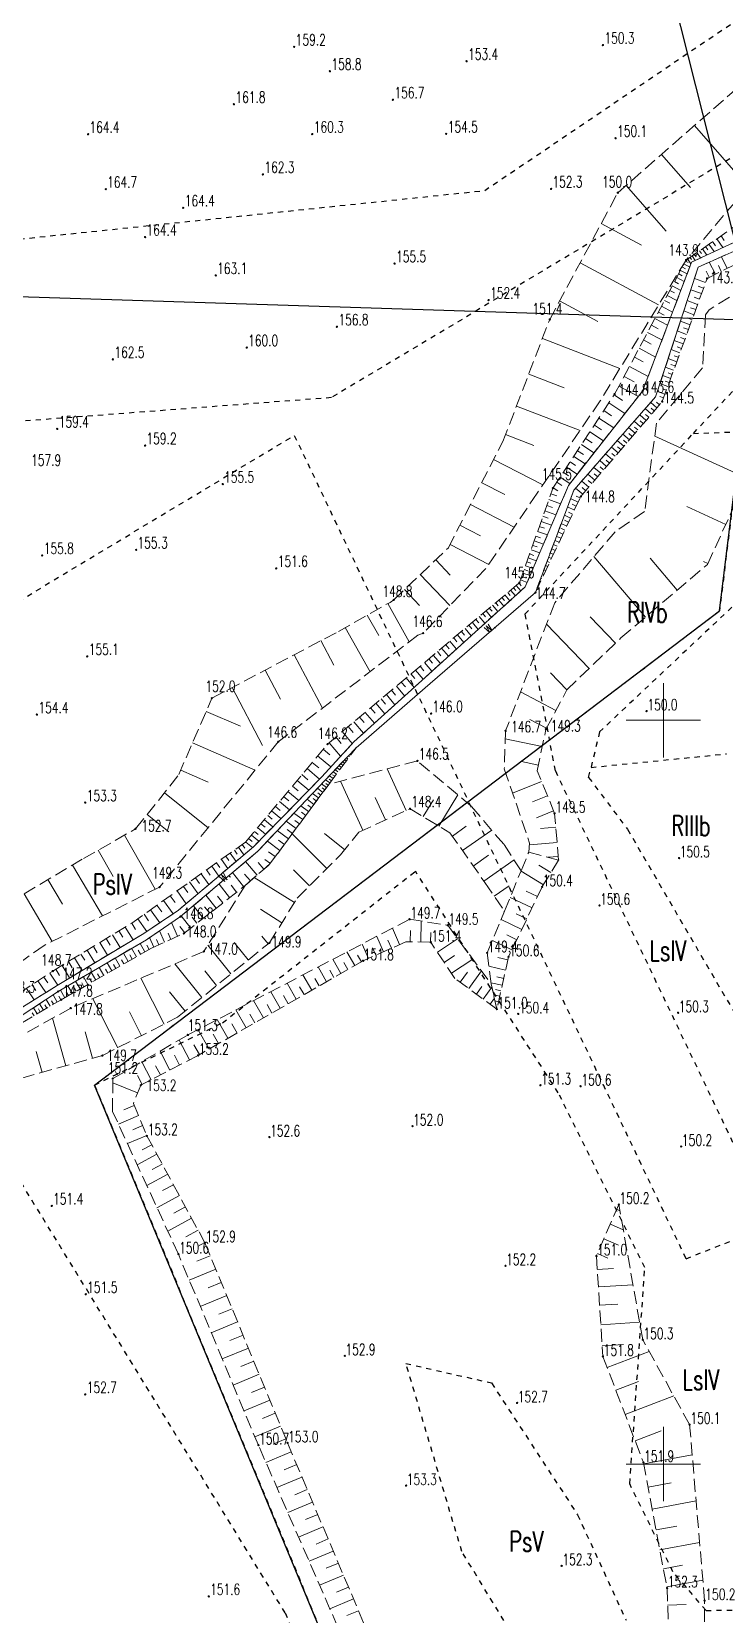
# Model space of a CAD drawing. Header units: metres. Extents: x 7583802 to 7586368, y 5958992 to 5960558.
# Drawn here: x 7585615 to 7585708.2, y 5959279.8 to 5959492.6 of the extents above; entities that cross this region are included whole.
import ezdxf
from ezdxf.enums import TextEntityAlignment as Align

# ---------------------------------------------------------------- set-up
doc = ezdxf.new("R2010")
doc.units = ezdxf.units.M
for name, pattern in [('1', [0]), ('2', [3, 2, -1]), ('3_1', [0]), ('3_BUBZ02', [2.45, 1.75, -0.7]), ('3_BUBZ02G', [2.45, 1.75, -0.7]), ('3_PTRW02', [0]), ('GUZ', [1.4, 0.7, -0.7])]:
    doc.linetypes.add(name, pattern=pattern)
doc.layers.get('0').update_dxf_attribs({"color": 250, "linetype": 'CONTINUOUS', "lineweight": 100})
for name, color, linetype, lineweight in [('1000_L_1', 7, '1', 18), ('BUBZ_L_1', 7, '3_BUBZ02', 18), ('DZIALKI-G_L_0', 7, '1', 25), ('KONTURY_L_0', 114, '2', 25), ('KONTURY_NR_T_0', 114, 'CONTINUOUS', 25), ('PTRW_E_T_0', 7, 'CONTINUOUS', 15), ('PTRW_L_1', 7, 'CONTINUOUS', 18), ('RTPW_T_0', 7, 'CONTINUOUS', 15)]:
    doc.layers.add(name, color=color, linetype=linetype, lineweight=lineweight)
doc.styles.get("Standard").update_dxf_attribs({"font": 'Simplex.SHX', "width": 0.75})

# ---------------------------------------------------------------- blocks, each defined once
blk = doc.blocks.new('3_RTPW01')
at = {"linetype": 'CONTINUOUS'}
blk.add_circle((0, 0), 0.09, dxfattribs=at)

msp = doc.modelspace()

# ---------------------------------------------------------------- linework, layer by layer
at = {"layer": '1000_L_1', "linetype": '1'}
for p, q in [((7585700, 5959395), (7585700, 5959405)), ((7585695, 5959400), (7585705, 5959400)), ((7585700, 5959295), (7585700, 5959305)), ((7585695, 5959300), (7585705, 5959300))]:
    msp.add_line(p, q, dxfattribs=at)
at = {"layer": 'BUBZ_L_1', "linetype": '3_BUBZ02G'}
for p, q in [((7585693.86, 5959470.92), (7585712.37, 5959487.15)), ((7585684.7, 5959453.89), (7585693.86, 5959470.92)), ((7585703.05, 5959461.88), (7585711.31, 5959467.58)), ((7585693.43, 5959443.83), (7585703.05, 5959461.88)), ((7585705.88, 5959459.41), (7585714.14, 5959463.52)), ((7585699.84, 5959442.84), (7585705.88, 5959459.41)), ((7585678.39, 5959437.47), (7585684.7, 5959453.89)), ((7585685.12, 5959431.19), (7585693.43, 5959443.83)), ((7585688.89, 5959430.11), (7585699.84, 5959442.84)), ((7585705.93, 5959420.96), (7585713.81, 5959438.18)), ((7585671.06, 5959423.19), (7585678.39, 5959437.47)), ((7585680.63, 5959418.5), (7585685.12, 5959431.19)), ((7585682.77, 5959417.18), (7585688.89, 5959430.11)), ((7585663.72, 5959416.19), (7585671.06, 5959423.19)), ((7585694.28, 5959411.07), (7585705.93, 5959420.96)), ((7585654.8, 5959396.81), (7585680.63, 5959418.5)), ((7585656.26, 5959411.95), (7585663.21, 5959415.86)), ((7585663.21, 5959415.86), (7585663.72, 5959416.19)), ((7585639.23, 5959402.96), (7585656.26, 5959411.95)), ((7585687.01, 5959404.09), (7585694.28, 5959411.07)), ((7585684.19, 5959398.79), (7585687.01, 5959404.09)), ((7585634.79, 5959392.7), (7585639.23, 5959402.96)), ((7585683.02, 5959393.21), (7585684.19, 5959398.79)), ((7585643.78, 5959383.63), (7585654.8, 5959396.81)), ((7585654.96, 5959391.39), (7585658.65, 5959396.31)), ((7585628.98, 5959385.41), (7585634.79, 5959392.7)), ((7585647.05, 5959380.69), (7585654.96, 5959391.39)), ((7585685.36, 5959387.49), (7585683.02, 5959393.21)), ((7585659.03, 5959384.96), (7585665.9, 5959388.12)), ((7585665.9, 5959388.12), (7585671.28, 5959384.89)), ((7585685.9, 5959381.22), (7585685.36, 5959387.49)), ((7585621.98, 5959381.43), (7585628.98, 5959385.41)), ((7585656.56, 5959381.93), (7585659.03, 5959384.96)), ((7585671.28, 5959384.89), (7585675.97, 5959378.2)), ((7585628.48, 5959372.75), (7585643.78, 5959383.63)), ((7585613.97, 5959376.69), (7585621.98, 5959381.43)), ((7585643.71, 5959377.79), (7585647.05, 5959380.69)), ((7585650.72, 5959376.09), (7585656.56, 5959381.93)), ((7585685.9, 5959381.22), (7585683.68, 5959377.61)), ((7585635.47, 5959371.34), (7585643.71, 5959377.79)), ((7585675.97, 5959378.2), (7585678.61, 5959374.32)), ((7585683.68, 5959377.61), (7585679.16, 5959368.2)), ((7585646.98, 5959370.08), (7585650.72, 5959376.09)), ((7585617.82, 5959366.29), (7585628.48, 5959372.75)), ((7585631.09, 5959369.37), (7585635.47, 5959371.34)), ((7585634.59, 5959360.07), (7585646.98, 5959370.08)), ((7585665.35, 5959370.23), (7585659.59, 5959367.67)), ((7585668.69, 5959370.16), (7585665.35, 5959370.23)), ((7585671.93, 5959365.31), (7585668.69, 5959370.16)), ((7585618.97, 5959362.43), (7585631.09, 5959369.37)), ((7585679.16, 5959368.2), (7585677.59, 5959361.17)), ((7585611.3, 5959361.97), (7585617.82, 5959366.29)), ((7585659.59, 5959367.67), (7585637.37, 5959354.95)), ((7585677.59, 5959361.17), (7585671.93, 5959365.31)), ((7585613.53, 5959359.26), (7585618.97, 5959362.43)), ((7585624.51, 5959354.93), (7585634.59, 5959360.07)), ((7585613.64, 5959351.91), (7585624.51, 5959354.93)), ((7585637.37, 5959354.95), (7585629.67, 5959350.95)), ((7585629.67, 5959350.95), (7585628.67, 5959348.47)), ((7585628.67, 5959348.47), (7585630.5, 5959344.14)), ((7585630.5, 5959344.14), (7585638.3, 5959329.75)), ((7585694, 5959334.9), (7585690.98, 5959327.98)), ((7585638.3, 5959329.75), (7585649.42, 5959302.85)), ((7585690.98, 5959327.98), (7585691.86, 5959314.48)), ((7585691.86, 5959314.48), (7585697.31, 5959300.22)), ((7585649.42, 5959302.85), (7585661.08, 5959275.29)), ((7585697.31, 5959300.22), (7585700.49, 5959283.34)), ((7585700.49, 5959283.34), (7585701.76, 5959248.09))]:
    msp.add_line(p, q, dxfattribs=at)
at = {"layer": 'BUBZ_L_1', "linetype": '3_1'}
for p, q in [((7585704.18, 5959479.97), (7585711.64, 5959471.45)), ((7585699.73, 5959476.07), (7585703.63, 5959471.62)), ((7585694.97, 5959471.89), (7585700.36, 5959465.75)), ((7585691.64, 5959466.8), (7585697.07, 5959463.88)), ((7585705.67, 5959463.69), (7585705.99, 5959463.23)), ((7585706.13, 5959464.01), (7585706.82, 5959463.01)), ((7585706.63, 5959464.35), (7585707, 5959463.81)), ((7585707.17, 5959464.73), (7585707.99, 5959463.55)), ((7585707.76, 5959465.13), (7585708.2, 5959464.49)), ((7585688.8, 5959461.52), (7585699.36, 5959455.84)), ((7585702.97, 5959461.74), (7585703.34, 5959461.54)), ((7585703.26, 5959462.02), (7585703.71, 5959461.37)), ((7585703.58, 5959462.25), (7585703.78, 5959461.97)), ((7585703.86, 5959462.44), (7585704.28, 5959461.83)), ((7585704.17, 5959462.65), (7585704.4, 5959462.32)), ((7585704.5, 5959462.88), (7585704.99, 5959462.16)), ((7585704.86, 5959463.13), (7585705.13, 5959462.74)), ((7585705.25, 5959463.4), (7585705.83, 5959462.55)), ((7585707, 5959459.97), (7585706.18, 5959461.6)), ((7585708.57, 5959460.75), (7585707.8, 5959462.31)), ((7585701.79, 5959459.52), (7585702.8, 5959458.98)), ((7585702.06, 5959460.02), (7585702.53, 5959459.77)), ((7585702.31, 5959460.49), (7585703.2, 5959460.02)), ((7585702.55, 5959460.93), (7585702.96, 5959460.71)), ((7585702.77, 5959461.35), (7585703.54, 5959460.94)), ((7585705.68, 5959458.85), (7585704.18, 5959459.4)), ((7585706.18, 5959459.56), (7585705.77, 5959460.39)), ((7585707.79, 5959460.36), (7585707.4, 5959461.16)), ((7585700.87, 5959457.79), (7585701.48, 5959457.46)), ((7585701.2, 5959458.4), (7585702.35, 5959457.79)), ((7585701.5, 5959458.98), (7585702.04, 5959458.69)), ((7585705.13, 5959457.36), (7585703.68, 5959457.89)), ((7585705.4, 5959458.1), (7585704.67, 5959458.37)), ((7585686.04, 5959456.38), (7585691.18, 5959453.61)), ((7585699.75, 5959455.69), (7585701.24, 5959454.89)), ((7585700.15, 5959456.43), (7585700.85, 5959456.06)), ((7585700.52, 5959457.13), (7585701.83, 5959456.44)), ((7585704.61, 5959455.92), (7585703.21, 5959456.44)), ((7585704.35, 5959455.22), (7585703.66, 5959455.47)), ((7585704.87, 5959456.64), (7585704.16, 5959456.9)), ((7585698.39, 5959453.13), (7585699.3, 5959452.65)), ((7585698.87, 5959454.04), (7585700.57, 5959453.13)), ((7585699.33, 5959454.89), (7585700.12, 5959454.47)), ((7585703.61, 5959453.18), (7585702.3, 5959453.66)), ((7585704.1, 5959454.53), (7585702.74, 5959455.03)), ((7585703.85, 5959453.85), (7585703.19, 5959454.1)), ((7585683.71, 5959451.31), (7585694.15, 5959447.29)), ((7585697.32, 5959451.13), (7585698.35, 5959450.57)), ((7585697.87, 5959452.16), (7585699.81, 5959451.13)), ((7585702.67, 5959450.62), (7585701.44, 5959451.07)), ((7585703.13, 5959451.88), (7585701.86, 5959452.34)), ((7585702.9, 5959451.24), (7585702.28, 5959451.47)), ((7585703.37, 5959452.53), (7585702.72, 5959452.76)), ((7585696.1, 5959448.84), (7585697.28, 5959448.21)), ((7585696.73, 5959450.02), (7585698.94, 5959448.84)), ((7585702.23, 5959449.39), (7585701.04, 5959449.83)), ((7585702.01, 5959448.8), (7585701.43, 5959449.01)), ((7585702.45, 5959450), (7585701.84, 5959450.22)), ((7585681.87, 5959446.53), (7585686.65, 5959444.69)), ((7585695.43, 5959447.58), (7585697.95, 5959446.24)), ((7585701.38, 5959447.07), (7585700.26, 5959447.47)), ((7585701.18, 5959446.51), (7585700.63, 5959446.71)), ((7585701.8, 5959448.21), (7585700.64, 5959448.63)), ((7585701.59, 5959447.64), (7585701.02, 5959447.84)), ((7585694.02, 5959444.93), (7585696.63, 5959443.54)), ((7585694.71, 5959446.24), (7585696.06, 5959445.52)), ((7585700.59, 5959444.89), (7585699.54, 5959445.27)), ((7585700.4, 5959444.37), (7585699.88, 5959444.55)), ((7585700.98, 5959445.96), (7585699.9, 5959446.35)), ((7585700.78, 5959445.42), (7585700.25, 5959445.61)), ((7585692.67, 5959442.67), (7585694.82, 5959441.25)), ((7585693.38, 5959443.75), (7585694.5, 5959443.01)), ((7585699.13, 5959442.01), (7585698.29, 5959442.73)), ((7585699.49, 5959442.43), (7585699.07, 5959442.79)), ((7585700.21, 5959443.85), (7585699.2, 5959444.22)), ((7585700.02, 5959443.34), (7585699.53, 5959443.53)), ((7585699.84, 5959442.85), (7585699.81, 5959442.86)), ((7585680.23, 5959442.25), (7585688.78, 5959438.96)), ((7585691.33, 5959440.64), (7585693.32, 5959439.33)), ((7585691.99, 5959441.63), (7585693.02, 5959440.95)), ((7585696.93, 5959439.46), (7585696.07, 5959440.2)), ((7585697.67, 5959440.32), (7585696.82, 5959441.06)), ((7585697.3, 5959439.89), (7585696.87, 5959440.26)), ((7585698.4, 5959441.17), (7585697.56, 5959441.9)), ((7585698.04, 5959440.75), (7585697.61, 5959441.11)), ((7585698.77, 5959441.59), (7585698.34, 5959441.95)), ((7585678.76, 5959438.43), (7585682.58, 5959436.96)), ((7585690.11, 5959438.77), (7585691.93, 5959437.57)), ((7585690.71, 5959439.69), (7585691.66, 5959439.06)), ((7585695.44, 5959437.72), (7585694.55, 5959438.48)), ((7585696.19, 5959438.59), (7585695.31, 5959439.35)), ((7585695.81, 5959438.16), (7585695.37, 5959438.54)), ((7585696.56, 5959439.03), (7585696.13, 5959439.4)), ((7585711.23, 5959432.54), (7585698.84, 5959438.21)), ((7585688.45, 5959436.25), (7585689.25, 5959435.72)), ((7585688.98, 5959437.06), (7585690.66, 5959435.95)), ((7585689.53, 5959437.9), (7585690.41, 5959437.32)), ((7585693.91, 5959435.94), (7585693.01, 5959436.72)), ((7585694.67, 5959436.84), (7585693.78, 5959437.6)), ((7585694.29, 5959436.39), (7585693.84, 5959436.77)), ((7585695.06, 5959437.28), (7585694.61, 5959437.66)), ((7585677.15, 5959435.06), (7585683.79, 5959431.66)), ((7585686.98, 5959434.02), (7585688.41, 5959433.09)), ((7585687.45, 5959434.74), (7585688.19, 5959434.25)), ((7585687.94, 5959435.48), (7585689.49, 5959434.46)), ((7585691.56, 5959433.21), (7585690.63, 5959434.01)), ((7585692.35, 5959434.13), (7585691.43, 5959434.92)), ((7585691.95, 5959433.67), (7585691.49, 5959434.07)), ((7585693.13, 5959435.04), (7585692.22, 5959435.82)), ((7585692.74, 5959434.59), (7585692.28, 5959434.98)), ((7585693.52, 5959435.49), (7585693.07, 5959435.88)), ((7585675.55, 5959431.94), (7585678.67, 5959430.34)), ((7585685.66, 5959432.01), (7585686.34, 5959431.56)), ((7585686.1, 5959432.69), (7585687.41, 5959431.83)), ((7585686.53, 5959433.34), (7585687.22, 5959432.89)), ((7585689.95, 5959431.35), (7585689.01, 5959432.16)), ((7585690.76, 5959432.28), (7585689.82, 5959433.09)), ((7585690.36, 5959431.82), (7585689.89, 5959432.22)), ((7585691.16, 5959432.75), (7585690.69, 5959433.15)), ((7585684.58, 5959429.67), (7585686.17, 5959429.1)), ((7585684.86, 5959430.46), (7585685.68, 5959430.17)), ((7585685.17, 5959431.27), (7585685.8, 5959430.85)), ((7585688.53, 5959429.34), (7585687.52, 5959429.82)), ((7585689.14, 5959430.4), (7585688.19, 5959431.22)), ((7585688.78, 5959429.89), (7585688.24, 5959430.14)), ((7585689.55, 5959430.87), (7585689.07, 5959431.28)), ((7585674.04, 5959429), (7585679.92, 5959425.98)), ((7585683.79, 5959427.43), (7585684.51, 5959427.17)), ((7585684.04, 5959428.15), (7585685.54, 5959427.62)), ((7585684.31, 5959428.9), (7585685.08, 5959428.62)), ((7585687.5, 5959427.18), (7585686.67, 5959427.57)), ((7585688.02, 5959428.26), (7585687.1, 5959428.7)), ((7585687.76, 5959427.72), (7585687.22, 5959427.98)), ((7585688.27, 5959428.8), (7585687.73, 5959429.06)), ((7585708.39, 5959426.34), (7585703.14, 5959428.75)), ((7585672.62, 5959426.23), (7585675.39, 5959424.81)), ((7585683.07, 5959425.39), (7585684.39, 5959424.92)), ((7585683.3, 5959426.05), (7585683.98, 5959425.81)), ((7585683.54, 5959426.73), (7585684.94, 5959426.23)), ((7585686.48, 5959425.01), (7585685.83, 5959425.32)), ((7585686.73, 5959425.55), (7585686.19, 5959425.81)), ((7585686.99, 5959426.09), (7585686.25, 5959426.44)), ((7585687.25, 5959426.64), (7585686.7, 5959426.89)), ((7585671.29, 5959423.63), (7585676.49, 5959420.96)), ((7585682.41, 5959423.52), (7585683.01, 5959423.31)), ((7585682.62, 5959424.13), (7585683.86, 5959423.69)), ((7585682.84, 5959424.75), (7585683.48, 5959424.52)), ((7585685.71, 5959423.39), (7585685.19, 5959423.63)), ((7585685.96, 5959423.93), (7585685.4, 5959424.19)), ((7585686.22, 5959424.47), (7585685.68, 5959424.73)), ((7585669.37, 5959421.58), (7585671.32, 5959419.53)), ((7585681.62, 5959421.29), (7585682.15, 5959421.11)), ((7585681.81, 5959421.83), (7585682.9, 5959421.44)), ((7585682, 5959422.38), (7585682.57, 5959422.18)), ((7585682.2, 5959422.94), (7585683.37, 5959422.53)), ((7585684.68, 5959421.22), (7585684.35, 5959421.38)), ((7585684.94, 5959421.76), (7585684.56, 5959421.94)), ((7585685.19, 5959422.3), (7585684.77, 5959422.5)), ((7585685.45, 5959422.84), (7585684.98, 5959423.07)), ((7585697.57, 5959413.86), (7585690.66, 5959422.01)), ((7585701.86, 5959417.5), (7585698.22, 5959421.79)), ((7585705.99, 5959421.09), (7585705.41, 5959421.36)), ((7585667.29, 5959419.59), (7585671.26, 5959415.42)), ((7585680.76, 5959418.87), (7585681.67, 5959418.54)), ((7585680.92, 5959419.32), (7585681.39, 5959419.16)), ((7585681.09, 5959419.79), (7585682.06, 5959419.45)), ((7585681.26, 5959420.28), (7585681.76, 5959420.1)), ((7585681.44, 5959420.78), (7585682.47, 5959420.41)), ((7585683.66, 5959419.05), (7585683.5, 5959419.13)), ((7585683.91, 5959419.59), (7585683.71, 5959419.69)), ((7585684.17, 5959420.14), (7585683.92, 5959420.25)), ((7585684.43, 5959420.68), (7585684.14, 5959420.81)), ((7585665.16, 5959417.57), (7585667.19, 5959415.44)), ((7585678.66, 5959416.85), (7585679.33, 5959416.06)), ((7585679.06, 5959417.18), (7585679.38, 5959416.79)), ((7585679.44, 5959417.5), (7585680.08, 5959416.74)), ((7585679.83, 5959417.82), (7585680.14, 5959417.45)), ((7585680.2, 5959418.14), (7585680.82, 5959417.4)), ((7585680.57, 5959418.45), (7585680.87, 5959418.09)), ((7585682.89, 5959417.43), (7585682.87, 5959417.44)), ((7585683.14, 5959417.97), (7585683.08, 5959418)), ((7585683.4, 5959418.51), (7585683.29, 5959418.56)), ((7585662.91, 5959415.69), (7585665.8, 5959410.56)), ((7585676.13, 5959414.72), (7585676.87, 5959413.84)), ((7585676.57, 5959415.09), (7585676.94, 5959414.66)), ((7585677.01, 5959415.46), (7585677.72, 5959414.61)), ((7585677.43, 5959415.81), (7585677.78, 5959415.4)), ((7585677.85, 5959416.17), (7585678.54, 5959415.35)), ((7585678.26, 5959416.51), (7585678.6, 5959416.11)), ((7585660.15, 5959414.14), (7585661.7, 5959411.38)), ((7585673.8, 5959412.77), (7585674.21, 5959412.28)), ((7585674.29, 5959413.17), (7585675.08, 5959412.22)), ((7585674.76, 5959413.57), (7585675.15, 5959413.11)), ((7585675.23, 5959413.96), (7585675.99, 5959413.05)), ((7585675.68, 5959414.35), (7585676.06, 5959413.9)), ((7585690.01, 5959406.97), (7585684.27, 5959412.94)), ((7585693.54, 5959410.36), (7585690.15, 5959413.89)), ((7585653.91, 5959410.71), (7585655.64, 5959407.42)), ((7585657.18, 5959412.47), (7585660.52, 5959406.53)), ((7585671.25, 5959410.62), (7585672.14, 5959409.56)), ((7585671.78, 5959411.07), (7585672.22, 5959410.55)), ((7585672.3, 5959411.5), (7585673.16, 5959410.48)), ((7585672.81, 5959411.93), (7585673.23, 5959411.43)), ((7585673.31, 5959412.35), (7585674.14, 5959411.37)), ((7585650.32, 5959408.81), (7585654.11, 5959401.64)), ((7585668.45, 5959408.27), (7585668.94, 5959407.69)), ((7585669.03, 5959408.76), (7585669.99, 5959407.62)), ((7585669.6, 5959409.24), (7585670.07, 5959408.68)), ((7585670.16, 5959409.71), (7585671.08, 5959408.61)), ((7585670.71, 5959410.17), (7585671.16, 5959409.63)), ((7585646.41, 5959406.75), (7585648.47, 5959402.83)), ((7585666.02, 5959406.23), (7585666.54, 5959405.61)), ((7585666.64, 5959406.75), (7585667.67, 5959405.53)), ((7585667.26, 5959407.27), (7585667.76, 5959406.67)), ((7585667.86, 5959407.77), (7585668.85, 5959406.59)), ((7585687.02, 5959404.1), (7585684.82, 5959406.38)), ((7585641.97, 5959404.4), (7585646.07, 5959396.63)), ((7585663.41, 5959404.04), (7585663.97, 5959403.37)), ((7585664.08, 5959404.6), (7585665.18, 5959403.28)), ((7585664.73, 5959405.15), (7585665.28, 5959404.51)), ((7585665.38, 5959405.7), (7585666.45, 5959404.42)), ((7585661.32, 5959402.29), (7585662.51, 5959400.87)), ((7585662.03, 5959402.88), (7585662.61, 5959402.18)), ((7585662.72, 5959403.46), (7585663.87, 5959402.1)), ((7585685.53, 5959401.3), (7585680.78, 5959403.83)), ((7585638.46, 5959401.19), (7585643.07, 5959399.2)), ((7585658.36, 5959399.8), (7585659.64, 5959398.28)), ((7585659.12, 5959400.44), (7585659.75, 5959399.69)), ((7585659.87, 5959401.06), (7585661.1, 5959399.6)), ((7585660.6, 5959401.68), (7585661.2, 5959400.96)), ((7585684.26, 5959398.93), (7585682.04, 5959400.11)), ((7585655.93, 5959397.76), (7585656.65, 5959396.9)), ((7585656.79, 5959398.48), (7585658.13, 5959396.88)), ((7585657.59, 5959399.15), (7585658.24, 5959398.38)), ((7585636.64, 5959396.97), (7585645.07, 5959393.32)), ((7585654.22, 5959396.11), (7585655.13, 5959395.35)), ((7585655.01, 5959396.99), (7585656.55, 5959395.16)), ((7585657.99, 5959395.42), (7585657.88, 5959395.51)), ((7585658.21, 5959395.72), (7585658.14, 5959395.77)), ((7585658.43, 5959396.01), (7585658.39, 5959396.04)), ((7585683.7, 5959396.47), (7585678.72, 5959397.52)), ((7585652.04, 5959393.51), (7585653.73, 5959392.09)), ((7585652.75, 5959394.35), (7585653.62, 5959393.63)), ((7585653.47, 5959395.22), (7585655.25, 5959393.74)), ((7585656.44, 5959393.36), (7585656.08, 5959393.63)), ((7585656.66, 5959393.65), (7585656.36, 5959393.87)), ((7585656.88, 5959393.95), (7585656.59, 5959394.16)), ((7585657.1, 5959394.24), (7585656.85, 5959394.43)), ((7585657.32, 5959394.54), (7585657.11, 5959394.7)), ((7585657.54, 5959394.83), (7585657.36, 5959394.97)), ((7585657.76, 5959395.13), (7585657.62, 5959395.24)), ((7585665.39, 5959387.89), (7585662.83, 5959393.47)), ((7585683.18, 5959393.98), (7585680.91, 5959394.46)), ((7585635.04, 5959393.28), (7585638.73, 5959391.68)), ((7585650.71, 5959391.91), (7585652.27, 5959390.61)), ((7585651.36, 5959392.7), (7585652.17, 5959392.02)), ((7585654.66, 5959390.98), (7585654.01, 5959391.47)), ((7585655.11, 5959391.59), (7585654.53, 5959392.02)), ((7585654.89, 5959391.29), (7585654.58, 5959391.52)), ((7585655.33, 5959391.88), (7585655.03, 5959392.1)), ((7585655.55, 5959392.18), (7585655.05, 5959392.55)), ((7585655.77, 5959392.47), (7585655.48, 5959392.69)), ((7585655.99, 5959392.77), (7585655.56, 5959393.09)), ((7585656.21, 5959393.06), (7585655.92, 5959393.28)), ((7585659.57, 5959385.21), (7585656.53, 5959391.81)), ((7585683.6, 5959391.79), (7585679.7, 5959390.2)), ((7585632.84, 5959390.25), (7585638.73, 5959385.56)), ((7585648.33, 5959389.07), (7585649.67, 5959387.95)), ((7585648.89, 5959389.74), (7585649.59, 5959389.16)), ((7585649.47, 5959390.44), (7585650.92, 5959389.23)), ((7585650.08, 5959391.16), (7585650.83, 5959390.53)), ((7585652.97, 5959388.7), (7585652.04, 5959389.39)), ((7585653.6, 5959389.56), (7585652.78, 5959390.17)), ((7585653.3, 5959389.14), (7585652.86, 5959389.47)), ((7585654.16, 5959390.31), (7585653.43, 5959390.86)), ((7585653.89, 5959389.95), (7585653.5, 5959390.23)), ((7585654.42, 5959390.66), (7585654.07, 5959390.91)), ((7585662.6, 5959386.6), (7585661.21, 5959389.64)), ((7585667.69, 5959387.05), (7585669.05, 5959389.31)), ((7585669.79, 5959385.78), (7585672.32, 5959389.99)), ((7585684.4, 5959389.85), (7585682.39, 5959389.02)), ((7585630.51, 5959387.33), (7585633.43, 5959384.99)), ((7585646.78, 5959387.21), (7585647.37, 5959386.72)), ((7585647.28, 5959387.81), (7585648.51, 5959386.78)), ((7585647.79, 5959388.43), (7585648.44, 5959387.89)), ((7585651.46, 5959386.66), (7585650.28, 5959387.53)), ((7585652.26, 5959387.74), (7585651.21, 5959388.52)), ((7585651.87, 5959387.22), (7585651.32, 5959387.63)), ((7585652.63, 5959388.24), (7585652.13, 5959388.6)), ((7585685.22, 5959387.84), (7585682.93, 5959386.9)), ((7585644.97, 5959385.05), (7585645.48, 5959384.63)), ((7585645.4, 5959385.56), (7585646.45, 5959384.68)), ((7585645.84, 5959386.09), (7585646.39, 5959385.63)), ((7585646.3, 5959386.64), (7585647.44, 5959385.68)), ((7585649.54, 5959384.06), (7585648.04, 5959385.18)), ((7585650.56, 5959385.44), (7585649.23, 5959386.42)), ((7585650.07, 5959384.77), (7585649.36, 5959385.3)), ((7585651.03, 5959386.07), (7585650.4, 5959386.53)), ((7585671.6, 5959384.44), (7585673.47, 5959385.75)), ((7585672.97, 5959382.48), (7585676.9, 5959385.23)), ((7585685.52, 5959385.65), (7585683.45, 5959385.47)), ((7585627.47, 5959384.55), (7585631.61, 5959377.28)), ((7585642.8, 5959382.93), (7585643.52, 5959381.91)), ((7585643.31, 5959383.29), (7585643.65, 5959382.8)), ((7585643.79, 5959383.64), (7585644.69, 5959382.9)), ((7585644.17, 5959384.09), (7585644.64, 5959383.7)), ((7585644.56, 5959384.56), (7585645.54, 5959383.74)), ((7585648.4, 5959382.52), (7585646.71, 5959383.77)), ((7585648.99, 5959383.31), (7585648.19, 5959383.9)), ((7585654.72, 5959380.09), (7585650.05, 5959384.75)), ((7585657.11, 5959382.6), (7585654.41, 5959384.8)), ((7585685.7, 5959383.57), (7585681.96, 5959383.25)), ((7585623.92, 5959382.54), (7585625.94, 5959378.99)), ((7585639.88, 5959380.85), (7585640.33, 5959380.22)), ((7585640.51, 5959381.31), (7585641.38, 5959380.09)), ((7585641.12, 5959381.74), (7585641.54, 5959381.16)), ((7585641.7, 5959382.15), (7585642.5, 5959381.04)), ((7585642.26, 5959382.55), (7585642.64, 5959382.02)), ((7585645.33, 5959379.2), (7585643.76, 5959381.01)), ((7585646.23, 5959379.98), (7585645.45, 5959380.88)), ((7585647.11, 5959380.77), (7585646.38, 5959381.31)), ((7585647.77, 5959381.67), (7585646.87, 5959382.33)), ((7585674.42, 5959380.41), (7585676.48, 5959381.86)), ((7585675.84, 5959378.38), (7585679.9, 5959381.23)), ((7585685.86, 5959381.7), (7585684.49, 5959381.59)), ((7585617.17, 5959378.59), (7585619.13, 5959375.28)), ((7585620.48, 5959380.54), (7585624.53, 5959373.7)), ((7585637.03, 5959378.83), (7585637.57, 5959378.07)), ((7585637.79, 5959379.37), (7585638.82, 5959377.92)), ((7585638.52, 5959379.89), (7585639.01, 5959379.19)), ((7585639.21, 5959380.38), (7585640.16, 5959379.05)), ((7585643.51, 5959377.64), (7585642.03, 5959379.54)), ((7585644.43, 5959378.42), (7585643.64, 5959379.32)), ((7585650.35, 5959375.5), (7585644.94, 5959378.86)), ((7585652.38, 5959377.75), (7585650.23, 5959379.91)), ((7585683.85, 5959377.88), (7585680.84, 5959379.73)), ((7585684.86, 5959379.52), (7585683.22, 5959380.53)), ((7585613.97, 5959376.69), (7585617.76, 5959370.28)), ((7585633.64, 5959376.42), (7585634.29, 5959375.52)), ((7585634.55, 5959377.06), (7585635.78, 5959375.33)), ((7585635.41, 5959377.68), (7585636, 5959376.85)), ((7585636.24, 5959378.27), (7585637.37, 5959376.68)), ((7585639.82, 5959374.74), (7585638.44, 5959376.5)), ((7585640.72, 5959375.45), (7585640.01, 5959376.34)), ((7585641.63, 5959376.16), (7585640.2, 5959377.99)), ((7585642.56, 5959376.89), (7585641.83, 5959377.82)), ((7585677.23, 5959376.35), (7585679.26, 5959377.74)), ((7585683.05, 5959376.3), (7585681.54, 5959377.03)), ((7585630.98, 5959374.53), (7585632.22, 5959372.78)), ((7585631.85, 5959375.15), (7585632.49, 5959374.26)), ((7585632.74, 5959375.78), (7585634.02, 5959373.98)), ((7585638.08, 5959373.38), (7585636.75, 5959375.07)), ((7585638.94, 5959374.06), (7585638.26, 5959374.92)), ((7585648.67, 5959372.79), (7585645.76, 5959374.6)), ((7585682.33, 5959374.79), (7585679.38, 5959376.2)), ((7585627.58, 5959372.21), (7585628.63, 5959370.48)), ((7585628.45, 5959372.73), (7585628.97, 5959371.87)), ((7585629.27, 5959373.31), (7585630.48, 5959371.62)), ((7585630.12, 5959373.92), (7585630.73, 5959373.06)), ((7585634.63, 5959370.96), (7585633.81, 5959372.8)), ((7585635.58, 5959371.43), (7585634.93, 5959372.26)), ((7585636.4, 5959372.07), (7585635.12, 5959373.7)), ((7585637.23, 5959372.72), (7585636.58, 5959373.55)), ((7585667.34, 5959370.19), (7585667.4, 5959373.01)), ((7585680.93, 5959371.89), (7585678.16, 5959373.22)), ((7585681.62, 5959373.32), (7585680.19, 5959374)), ((7585624.16, 5959370.13), (7585625.19, 5959368.42)), ((7585625.01, 5959370.65), (7585625.53, 5959369.79)), ((7585625.87, 5959371.17), (7585626.91, 5959369.45)), ((7585626.72, 5959371.69), (7585627.25, 5959370.83)), ((7585630.22, 5959368.87), (7585629.57, 5959370.01)), ((7585631.42, 5959369.52), (7585630.84, 5959370.8)), ((7585632.12, 5959369.83), (7585631.8, 5959370.53)), ((7585632.88, 5959370.18), (7585632.19, 5959371.71)), ((7585633.72, 5959370.55), (7585633.34, 5959371.39)), ((7585644.13, 5959367.78), (7585642.25, 5959370.11)), ((7585646.8, 5959369.93), (7585645.94, 5959371)), ((7585660.31, 5959367.99), (7585659.45, 5959369.92)), ((7585662.34, 5959368.89), (7585661.43, 5959370.95)), ((7585663.4, 5959369.37), (7585662.93, 5959370.43)), ((7585664.5, 5959369.85), (7585663.53, 5959372.05)), ((7585665.93, 5959370.22), (7585665.96, 5959371.73)), ((7585668.66, 5959370.16), (7585668.69, 5959371.48)), ((7585669.58, 5959368.82), (7585672.31, 5959370.64)), ((7585679.62, 5959369.15), (7585676.98, 5959370.42)), ((7585680.27, 5959370.5), (7585678.91, 5959371.15)), ((7585620.76, 5959368.07), (7585621.78, 5959366.38)), ((7585621.61, 5959368.58), (7585622.12, 5959367.74)), ((7585622.45, 5959369.1), (7585623.48, 5959367.4)), ((7585623.3, 5959369.61), (7585623.82, 5959368.76)), ((7585626.86, 5959366.95), (7585626.23, 5959368.05)), ((7585627.41, 5959367.26), (7585627.09, 5959367.82)), ((7585627.97, 5959367.58), (7585627.33, 5959368.69)), ((7585628.53, 5959367.9), (7585628.21, 5959368.46)), ((7585629.09, 5959368.22), (7585628.44, 5959369.35)), ((7585629.65, 5959368.55), (7585629.33, 5959369.11)), ((7585630.79, 5959369.2), (7585630.47, 5959369.77)), ((7585641.8, 5959365.9), (7585638.68, 5959369.76)), ((7585656.61, 5959365.96), (7585655.51, 5959367.87)), ((7585658.46, 5959367.02), (7585657.41, 5959368.86)), ((7585659.36, 5959367.54), (7585658.84, 5959368.44)), ((7585661.31, 5959368.43), (7585660.87, 5959369.43)), ((7585670.52, 5959367.43), (7585671.91, 5959368.36)), ((7585671.47, 5959365.99), (7585674.34, 5959367.91)), ((7585679.07, 5959367.8), (7585677.7, 5959368.11)), ((7585617.41, 5959366.02), (7585618.49, 5959364.4)), ((7585618.23, 5959366.54), (7585618.74, 5959365.7)), ((7585619.07, 5959367.05), (7585620.09, 5959365.37)), ((7585619.92, 5959367.56), (7585620.43, 5959366.72)), ((7585623.6, 5959365.08), (7585622.99, 5959366.15)), ((7585624.14, 5959365.39), (7585623.83, 5959365.92)), ((7585624.68, 5959365.7), (7585624.06, 5959366.77)), ((7585625.22, 5959366.01), (7585624.91, 5959366.55)), ((7585625.76, 5959366.32), (7585625.14, 5959367.41)), ((7585626.31, 5959366.63), (7585625.99, 5959367.18)), ((7585637.89, 5959362.74), (7585634.24, 5959367.26)), ((7585639.87, 5959364.34), (7585638.27, 5959366.31)), ((7585652.67, 5959363.71), (7585651.49, 5959365.77)), ((7585654.68, 5959364.86), (7585653.54, 5959366.84)), ((7585655.65, 5959365.42), (7585655.09, 5959366.39)), ((7585657.54, 5959366.5), (7585657.01, 5959367.43)), ((7585672.63, 5959364.8), (7585673.62, 5959366.16)), ((7585673.81, 5959363.94), (7585675.53, 5959366.3)), ((7585678.76, 5959366.43), (7585676.51, 5959366.93)), ((7585614.28, 5959363.94), (7585615.3, 5959362.41)), ((7585615.05, 5959364.45), (7585615.56, 5959363.68)), ((7585615.83, 5959364.97), (7585616.87, 5959363.39)), ((7585616.61, 5959365.49), (7585617.14, 5959364.69)), ((7585619.43, 5959362.7), (7585618.85, 5959363.71)), ((7585620.46, 5959363.28), (7585619.87, 5959364.31)), ((7585620.98, 5959363.58), (7585620.68, 5959364.1)), ((7585621.5, 5959363.88), (7585620.9, 5959364.92)), ((7585622.02, 5959364.18), (7585621.72, 5959364.7)), ((7585622.54, 5959364.48), (7585621.94, 5959365.53)), ((7585623.07, 5959364.78), (7585622.77, 5959365.31)), ((7585632.83, 5959359.17), (7585629.69, 5959365.33)), ((7585650.59, 5959362.52), (7585649.36, 5959364.66)), ((7585651.64, 5959363.12), (7585651.04, 5959364.17)), ((7585653.69, 5959364.29), (7585653.11, 5959365.3)), ((7585674.83, 5959363.19), (7585675.57, 5959364.21)), ((7585675.75, 5959362.52), (7585676.92, 5959364.12)), ((7585678.31, 5959364.38), (7585676.8, 5959364.72)), ((7585678.14, 5959363.63), (7585677.41, 5959363.79)), ((7585678.51, 5959365.3), (7585677.59, 5959365.51)), ((7585616.57, 5959361.03), (7585616.06, 5959361.9)), ((7585617.02, 5959361.29), (7585616.76, 5959361.74)), ((7585617.47, 5959361.56), (7585616.94, 5959362.47)), ((7585617.94, 5959361.83), (7585617.67, 5959362.3)), ((7585618.43, 5959362.11), (7585617.86, 5959363.08)), ((7585618.93, 5959362.4), (7585618.64, 5959362.9)), ((7585619.95, 5959362.99), (7585619.65, 5959363.5)), ((7585626.57, 5959355.98), (7585623.2, 5959362.57)), ((7585635.63, 5959360.91), (7585633.55, 5959363.5)), ((7585646.17, 5959359.99), (7585644.85, 5959362.31)), ((7585647.31, 5959360.64), (7585646.66, 5959361.78)), ((7585648.43, 5959361.28), (7585647.15, 5959363.51)), ((7585649.52, 5959361.9), (7585648.89, 5959363)), ((7585676.67, 5959361.84), (7585677.26, 5959362.64)), ((7585677.98, 5959362.9), (7585677.16, 5959363.08)), ((7585677.81, 5959362.17), (7585677.34, 5959362.28)), ((7585677.65, 5959361.45), (7585677.52, 5959361.48)), ((7585615.3, 5959360.29), (7585615.07, 5959360.69)), ((7585615.71, 5959360.53), (7585615.23, 5959361.35)), ((7585616.13, 5959360.78), (7585615.89, 5959361.2)), ((7585619.59, 5959353.56), (7585617.81, 5959359.97)), ((7585629.75, 5959357.6), (7585628.13, 5959360.79)), ((7585641.4, 5959357.26), (7585639.97, 5959359.76)), ((7585643.83, 5959358.65), (7585642.45, 5959361.06)), ((7585645.02, 5959359.33), (7585644.34, 5959360.51)), ((7585623.17, 5959354.56), (7585622.17, 5959358.14)), ((7585638.87, 5959355.81), (7585637.38, 5959358.41)), ((7585640.15, 5959356.54), (7585639.42, 5959357.82)), ((7585642.63, 5959357.96), (7585641.92, 5959359.19)), ((7585616.39, 5959352.67), (7585615.6, 5959355.49)), ((7585633.58, 5959352.98), (7585632.26, 5959355.52)), ((7585636.21, 5959354.35), (7585634.83, 5959357.02)), ((7585637.57, 5959355.06), (7585636.81, 5959356.39)), ((7585631.06, 5959351.67), (7585629.8, 5959354.1)), ((7585632.31, 5959352.32), (7585631.66, 5959353.56)), ((7585634.88, 5959353.66), (7585634.2, 5959354.96)), ((7585629.25, 5959349.9), (7585625.9, 5959351.25)), ((7585629.85, 5959351.04), (7585629.23, 5959352.23)), ((7585629.35, 5959346.86), (7585626.66, 5959345.72)), ((7585628.77, 5959348.22), (7585627.41, 5959347.65)), ((7585629.92, 5959345.51), (7585628.6, 5959344.95)), ((7585630.48, 5959344.19), (7585627.88, 5959343.09)), ((7585631.15, 5959342.94), (7585629.87, 5959342.25)), ((7585631.84, 5959341.66), (7585629.2, 5959340.22)), ((7585632.56, 5959340.33), (7585631.2, 5959339.59)), ((7585633.3, 5959338.97), (7585630.48, 5959337.44)), ((7585634.86, 5959336.1), (7585631.85, 5959334.47)), ((7585634.07, 5959337.56), (7585632.61, 5959336.77)), ((7585635.67, 5959334.6), (7585634.12, 5959333.76)), ((7585693.72, 5959334.26), (7585694.15, 5959334.07)), ((7585636.51, 5959333.05), (7585633.31, 5959331.31)), ((7585692.86, 5959332.28), (7585694.6, 5959331.52)), ((7585637.38, 5959331.45), (7585635.73, 5959330.55)), ((7585638.27, 5959329.8), (7585637.37, 5959329.31)), ((7585691.99, 5959330.3), (7585693.97, 5959329.43)), ((7585639.02, 5959328.01), (7585637.23, 5959327.27)), ((7585691.13, 5959328.32), (7585692.52, 5959327.71)), ((7585639.76, 5959326.22), (7585636.19, 5959324.75)), ((7585691.1, 5959326.15), (7585693.3, 5959326.29)), ((7585640.5, 5959324.44), (7585638.72, 5959323.7)), ((7585691.25, 5959323.82), (7585695.91, 5959324.12)), ((7585641.23, 5959322.66), (7585637.68, 5959321.19)), ((7585691.41, 5959321.36), (7585693.88, 5959321.52)), ((7585642.7, 5959319.12), (7585639.16, 5959317.66)), ((7585641.96, 5959320.89), (7585640.19, 5959320.16)), ((7585691.58, 5959318.75), (7585696.8, 5959319.09)), ((7585643.43, 5959317.35), (7585641.66, 5959316.62)), ((7585644.15, 5959315.59), (7585640.64, 5959314.14)), ((7585691.77, 5959315.9), (7585694.62, 5959316.08)), ((7585692.43, 5959312.98), (7585698.09, 5959315.14)), ((7585644.88, 5959313.83), (7585643.13, 5959313.11)), ((7585645.6, 5959312.08), (7585642.11, 5959310.63)), ((7585693.6, 5959309.94), (7585696.64, 5959311.1)), ((7585647.05, 5959308.59), (7585643.57, 5959307.15)), ((7585646.33, 5959310.33), (7585644.58, 5959309.61)), ((7585694.85, 5959306.66), (7585701.4, 5959309.17)), ((7585647.77, 5959306.85), (7585646.03, 5959306.13)), ((7585648.49, 5959305.11), (7585645.02, 5959303.68)), ((7585696.2, 5959303.14), (7585699.72, 5959304.48)), ((7585649.2, 5959303.38), (7585647.48, 5959302.67)), ((7585649.92, 5959301.66), (7585646.52, 5959300.22)), ((7585650.65, 5959299.95), (7585648.95, 5959299.24)), ((7585697.35, 5959300.02), (7585703.88, 5959301.25)), ((7585651.36, 5959298.26), (7585647.99, 5959296.84)), ((7585652.07, 5959296.58), (7585650.4, 5959295.87)), ((7585697.93, 5959296.92), (7585701.04, 5959297.5)), ((7585652.78, 5959294.9), (7585649.46, 5959293.5)), ((7585698.49, 5959293.96), (7585704.4, 5959295.08)), ((7585654.19, 5959291.59), (7585650.9, 5959290.2)), ((7585653.49, 5959293.24), (7585651.83, 5959292.54)), ((7585699.02, 5959291.15), (7585701.83, 5959291.68)), ((7585654.88, 5959289.94), (7585653.25, 5959289.25)), ((7585699.52, 5959288.47), (7585704.87, 5959289.48)), ((7585655.57, 5959288.31), (7585652.33, 5959286.94)), ((7585656.94, 5959285.07), (7585653.73, 5959283.72)), ((7585656.26, 5959286.69), (7585654.64, 5959286)), ((7585700, 5959285.93), (7585702.55, 5959286.41)), ((7585657.62, 5959283.47), (7585656.03, 5959282.8)), ((7585700.46, 5959283.5), (7585705.31, 5959284.42)), ((7585658.29, 5959281.88), (7585655.13, 5959280.54)), ((7585700.57, 5959281.03), (7585703.05, 5959281.12)), ((7585658.96, 5959280.29), (7585657.39, 5959279.63))]:
    msp.add_line(p, q, dxfattribs=at)
at = {"layer": 'BUBZ_L_1', "linetype": '3_BUBZ02'}
for p, q in [((7585709.69, 5959469.72), (7585703.05, 5959461.88)), ((7585714.05, 5959466.35), (7585703.8, 5959461.61)), ((7585715.1, 5959465.54), (7585704.68, 5959460.93)), ((7585703.05, 5959461.88), (7585691.49, 5959442.94)), ((7585703.8, 5959461.61), (7585697.2, 5959444.27)), ((7585717.23, 5959462.03), (7585706.14, 5959455.2)), ((7585704.68, 5959460.93), (7585698.96, 5959443.5)), ((7585706.14, 5959455.2), (7585705.68, 5959454.5)), ((7585705.68, 5959454.5), (7585705.27, 5959447.37)), ((7585705.27, 5959447.37), (7585699.07, 5959439.94)), ((7585691.49, 5959442.94), (7585683.03, 5959430.54)), ((7585697.2, 5959444.27), (7585687.22, 5959431.58)), ((7585698.96, 5959443.5), (7585687.94, 5959430.94)), ((7585699.07, 5959439.94), (7585697.47, 5959428.08)), ((7585683.03, 5959430.54), (7585676.12, 5959420.41)), ((7585687.22, 5959431.58), (7585681.42, 5959417.95)), ((7585687.94, 5959430.94), (7585682.77, 5959417.18)), ((7585697.47, 5959428.08), (7585693.51, 5959425.35)), ((7585693.51, 5959425.35), (7585685.37, 5959415.81)), ((7585676.12, 5959420.41), (7585667.67, 5959411.73)), ((7585681.42, 5959417.95), (7585667.93, 5959405.76)), ((7585685.37, 5959415.81), (7585678.76, 5959398.57)), ((7585666.97, 5959411.45), (7585648.18, 5959397.12)), ((7585667.67, 5959411.73), (7585666.97, 5959411.45)), ((7585667.93, 5959405.76), (7585658.34, 5959397.11)), ((7585678.76, 5959398.57), (7585678.59, 5959393.48)), ((7585648.18, 5959397.12), (7585632.2, 5959377.58)), ((7585658.34, 5959397.11), (7585654.05, 5959392.42)), ((7585658.65, 5959396.31), (7585654.42, 5959391.9)), ((7585666.89, 5959394.54), (7585654.96, 5959391.39)), ((7585674.15, 5959388.45), (7585666.89, 5959394.54)), ((7585678.59, 5959393.48), (7585681.98, 5959383.5)), ((7585654.05, 5959392.42), (7585644.82, 5959383.01)), ((7585654.42, 5959391.9), (7585645.4, 5959382.39)), ((7585654.96, 5959391.39), (7585647.05, 5959380.69)), ((7585678.52, 5959383.34), (7585674.15, 5959388.45)), ((7585644.82, 5959383.01), (7585634.76, 5959374.47)), ((7585680.85, 5959379.77), (7585678.52, 5959383.34)), ((7585681.98, 5959383.5), (7585681.87, 5959382.27)), ((7585645.4, 5959382.39), (7585635.02, 5959373.61)), ((7585647.05, 5959380.69), (7585643.71, 5959377.79)), ((7585680.85, 5959379.77), (7585681.87, 5959382.27)), ((7585681.87, 5959382.27), (7585685.9, 5959381.22)), ((7585681.87, 5959382.27), (7585685.9, 5959381.22)), ((7585678.61, 5959374.32), (7585680.85, 5959379.77)), ((7585678.61, 5959374.32), (7585680.85, 5959379.77)), ((7585632.2, 5959377.58), (7585616.67, 5959369.73)), ((7585643.71, 5959377.79), (7585638.16, 5959368.92)), ((7585634.76, 5959374.47), (7585630.06, 5959371.34)), ((7585678.12, 5959373.13), (7585678.61, 5959374.32)), ((7585635.02, 5959373.61), (7585630.42, 5959370.51)), ((7585636.01, 5959357.7), (7585665.85, 5959373.26)), ((7585665.85, 5959373.26), (7585670.97, 5959372.44)), ((7585670.97, 5959372.44), (7585676.82, 5959364.56)), ((7585676.28, 5959368.74), (7585678.12, 5959373.13)), ((7585630.06, 5959371.34), (7585618.4, 5959364.35)), ((7585630.42, 5959370.51), (7585618.56, 5959363.54)), ((7585616.67, 5959369.73), (7585610.48, 5959365.36)), ((7585638.16, 5959368.92), (7585620.25, 5959361.32)), ((7585676.82, 5959364.56), (7585676.28, 5959368.74)), ((7585618.4, 5959364.35), (7585612.57, 5959360.7)), ((7585618.56, 5959363.54), (7585613.31, 5959360.09)), ((7585677.59, 5959361.17), (7585676.82, 5959364.56)), ((7585676.82, 5959364.56), (7585677.59, 5959361.17)), ((7585620.25, 5959361.32), (7585613.88, 5959357.79)), ((7585625.9, 5959351.84), (7585636.01, 5959357.7)), ((7585625.87, 5959347.43), (7585625.9, 5959351.84)), ((7585634.73, 5959328.24), (7585625.87, 5959347.43)), ((7585697.22, 5959316.71), (7585694, 5959334.9)), ((7585645.49, 5959302.56), (7585634.73, 5959328.24)), ((7585703.53, 5959305.32), (7585697.22, 5959316.71)), ((7585705.54, 5959281.65), (7585703.53, 5959305.32)), ((7585658.12, 5959273.69), (7585645.49, 5959302.56)), ((7585705.28, 5959254.28), (7585705.54, 5959281.65))]:
    msp.add_line(p, q, dxfattribs=at)
at = {"layer": 'BUBZ_L_1', "linetype": '3_1'}
for p in [(7585658.65, 5959396.31), (7585685.9, 5959381.22), (7585678.61, 5959374.32), (7585677.59, 5959361.17)]:
    msp.add_point(p, dxfattribs=at)
at = {"layer": 'DZIALKI-G_L_0', "linetype": '1'}
for p, q in [((7585712.33, 5959453.74), (7585689, 5959545.99)), ((7585712.33, 5959453.74), (7584725.45, 5959485.51)), ((7585707.55, 5959414.71), (7585712.33, 5959453.74)), ((7585623.45, 5959350.96), (7585707.55, 5959414.71)), ((7585679.75, 5959215.36), (7585623.45, 5959350.96))]:
    msp.add_line(p, q, dxfattribs=at)
at = {"layer": 'KONTURY_L_0', "linetype": 'GUZ'}
for p, q in [((7585675.95, 5959471.22), (7585722.92, 5959502.95)), ((7585729.36, 5959487.7), (7585655.32, 5959443.38)), ((7585504.7, 5959453.38), (7585675.95, 5959471.22)), ((7585704.03, 5959438.57), (7585711.45, 5959446.52)), ((7585655.32, 5959443.38), (7585502.22, 5959431.74)), ((7585578.41, 5959395.06), (7585650.33, 5959438.31)), ((7585650.33, 5959438.31), (7585673.77, 5959389.1)), ((7585681.35, 5959414.27), (7585704.03, 5959438.57)), ((7585704.03, 5959438.57), (7585710.5, 5959438.8)), ((7585710.5, 5959438.8), (7585707.55, 5959414.71)), ((7585717.37, 5959422.87), (7585691.42, 5959398.46)), ((7585684.65, 5959397.35), (7585707.55, 5959414.71)), ((7585681.35, 5959414.27), (7585684.65, 5959397.35)), ((7585691.42, 5959398.46), (7585690.26, 5959393.67)), ((7585685.46, 5959393.19), (7585684.65, 5959397.35)), ((7585690.26, 5959393.67), (7585708.48, 5959395.49)), ((7585649.1, 5959280.01), (7585578.41, 5959395.06)), ((7585689.94, 5959392.33), (7585690.26, 5959393.67)), ((7585685.46, 5959393.19), (7585710.02, 5959341.82)), ((7585689.94, 5959392.33), (7585695.17, 5959385.35)), ((7585623.45, 5959350.96), (7585673.77, 5959389.1)), ((7585703.06, 5959327.62), (7585673.77, 5959389.1)), ((7585695.17, 5959385.35), (7585709.48, 5959360.83)), ((7585640.65, 5959359.32), (7585666.63, 5959379.71)), ((7585685.86, 5959349.91), (7585666.63, 5959379.71)), ((7585623.45, 5959350.96), (7585640.65, 5959359.32)), ((7585623.45, 5959350.96), (7585679.75, 5959215.36)), ((7585697.5, 5959326.42), (7585685.86, 5959349.91)), ((7585703.06, 5959327.62), (7585710.34, 5959330.49)), ((7585695.47, 5959297.35), (7585697.5, 5959326.42)), ((7585665.35, 5959313.54), (7585676.87, 5959310.91)), ((7585672.88, 5959288.24), (7585665.35, 5959313.54)), ((7585676.87, 5959310.91), (7585688.46, 5959293.18)), ((7585701.29, 5959285.53), (7585695.47, 5959297.35)), ((7585688.46, 5959293.18), (7585694.97, 5959279.01)), ((7585680.72, 5959275.4), (7585672.88, 5959288.24)), ((7585705.74, 5959280.34), (7585701.29, 5959285.53)), ((7585649.1, 5959280.01), (7585690.01, 5959179.89)), ((7585705.74, 5959280.34), (7585709.44, 5959280.36))]:
    msp.add_line(p, q, dxfattribs=at)
at = {"layer": 'PTRW_L_1', "linetype": '3_PTRW02'}
for p, q in [((7585703.8, 5959461.61), (7585714.05, 5959466.35)), ((7585715.1, 5959465.54), (7585704.68, 5959460.93)), ((7585697.2, 5959444.27), (7585703.8, 5959461.61)), ((7585704.68, 5959460.93), (7585698.96, 5959443.5)), ((7585687.22, 5959431.58), (7585697.2, 5959444.27)), ((7585698.96, 5959443.5), (7585687.94, 5959430.94)), ((7585681.42, 5959417.95), (7585687.22, 5959431.58)), ((7585687.94, 5959430.94), (7585682.77, 5959417.18)), ((7585667.93, 5959405.76), (7585681.42, 5959417.95)), ((7585682.77, 5959417.18), (7585668.61, 5959404.96)), ((7585658.34, 5959397.11), (7585667.93, 5959405.76)), ((7585668.61, 5959404.96), (7585658.65, 5959396.31)), ((7585654.05, 5959392.42), (7585658.34, 5959397.11)), ((7585658.65, 5959396.31), (7585654.42, 5959391.9)), ((7585644.82, 5959383.01), (7585654.05, 5959392.42)), ((7585654.42, 5959391.9), (7585645.4, 5959382.39)), ((7585634.76, 5959374.47), (7585644.82, 5959383.01)), ((7585645.4, 5959382.39), (7585635.02, 5959373.61)), ((7585630.06, 5959371.34), (7585634.76, 5959374.47)), ((7585635.02, 5959373.61), (7585630.42, 5959370.51)), ((7585618.4, 5959364.35), (7585630.06, 5959371.34)), ((7585630.42, 5959370.51), (7585618.56, 5959363.54)), ((7585612.57, 5959360.7), (7585618.4, 5959364.35)), ((7585618.56, 5959363.54), (7585613.31, 5959360.09))]:
    msp.add_line(p, q, dxfattribs=at)

# ---------------------------------------------------------------- block references
at = {"layer": 'RTPW_T_0'}
for p in [(7585650.31, 5959490.53), (7585691.86, 5959490.78), (7585655.12, 5959487.26), (7585673.51, 5959488.61), (7585642.2, 5959482.83), (7585663.61, 5959483.43), (7585622.57, 5959478.79), (7585652.75, 5959478.82), (7585670.77, 5959478.84), (7585693.57, 5959478.26), (7585646.11, 5959473.4), (7585624.95, 5959471.41), (7585684.88, 5959471.44), (7585693.86, 5959470.92), (7585635.39, 5959468.9), (7585630.25, 5959464.97), (7585663.82, 5959461.4), (7585703.05, 5959461.88), (7585639.76, 5959459.81), (7585705.88, 5959459.41), (7585676.47, 5959456.5), (7585656.06, 5959452.91), (7585684.7, 5959453.89), (7585643.93, 5959450.11), (7585625.91, 5959448.53), (7585693.43, 5959443.83), (7585697.2, 5959444.27), (7585699.84, 5959442.84), (7585618.43, 5959439.17), (7585630.25, 5959436.93), (7585640.7, 5959431.76), (7585685.12, 5959431.19), (7585688.89, 5959430.11), (7585616.4, 5959422.17), (7585629.04, 5959422.92), (7585647.9, 5959420.43), (7585680.63, 5959418.5), (7585682.77, 5959417.18), (7585663.72, 5959416.19), (7585667.67, 5959411.73), (7585622.46, 5959408.6), (7585639.23, 5959402.96), (7585615.69, 5959400.76), (7585668.74, 5959400.91), (7585697.74, 5959401.25), (7585678.76, 5959398.57), (7585684.19, 5959398.79), (7585648.18, 5959397.12), (7585654.8, 5959396.81), (7585666.89, 5959394.54), (7585622.19, 5959388.93), (7585665.9, 5959388.12), (7585685.36, 5959387.49), (7585628.98, 5959385.41), (7585702.11, 5959381.48), (7585632.2, 5959377.58), (7585683.68, 5959377.61), (7585691.4, 5959375.12), (7585635.02, 5959373.61), (7585665.85, 5959373.26), (7585670.97, 5959372.44), (7585635.47, 5959371.34), (7585646.98, 5959370.08), (7585668.69, 5959370.16), (7585638.16, 5959368.92), (7585676.28, 5959368.74), (7585679.16, 5959368.2), (7585617.82, 5959366.29), (7585659.59, 5959367.67), (7585618.56, 5959363.54), (7585618.97, 5959362.43), (7585620.25, 5959361.32), (7585677.59, 5959361.17), (7585680.47, 5959360.52), (7585701.98, 5959360.68), (7585636.01, 5959357.7), (7585637.37, 5959354.95), (7585624.51, 5959354.93), (7585625.9, 5959351.84), (7585629.67, 5959350.95), (7585683.44, 5959350.94), (7585688.86, 5959350.81), (7585666.24, 5959345.44), (7585630.5, 5959344.14), (7585646.98, 5959343.97), (7585702.4, 5959342.7), (7585617.69, 5959334.71), (7585694, 5959334.9), (7585638.3, 5959329.75), (7585634.73, 5959328.24), (7585690.98, 5959327.98), (7585678.75, 5959326.67), (7585622.27, 5959322.83), (7585697.22, 5959316.71), (7585657.12, 5959314.56), (7585691.86, 5959314.48), (7585622.19, 5959309.37), (7585680.3, 5959308.22), (7585703.53, 5959305.32), (7585645.49, 5959302.56), (7585649.42, 5959302.85), (7585697.31, 5959300.22), (7585665.38, 5959297.11), (7585686.31, 5959286.33), (7585700.49, 5959283.34), (7585638.81, 5959282.22), (7585705.54, 5959281.65)]:
    msp.add_blockref('3_RTPW01', p, dxfattribs=at)

# ---------------------------------------------------------------- texts
at = {"layer": 'KONTURY_NR_T_0', "width": 0.7}
for s, p in [('RIVb', (7585695.11, 5959415.91)), ('RIIIb', (7585701.06, 5959387.2)), ('PsIV', (7585623.18, 5959379.34)), ('LsIV', (7585698.12, 5959370.41)), ('LsIV', (7585702.57, 5959312.73)), ('PsV', (7585679.24, 5959291))]:
    msp.add_text(s, height=2.75, dxfattribs=at).set_placement(p, align=Align.TOP_LEFT)
at = {"layer": 'PTRW_E_T_0', "width": 0.7}
for rotation, p in [(40.1792, (7585676.49, 5959412.65)), (38.6598, (7585640.85, 5959379.19))]:
    msp.add_text('w.', height=1.5, rotation=rotation, dxfattribs=at).set_placement(p, align=Align.MIDDLE)
at = {"layer": 'RTPW_T_0', "width": 0.7}
for s, p in [('159.2', (7585650.51, 5959490.73)), ('150.3', (7585692.06, 5959490.98)), ('153.4', (7585673.71, 5959488.81)), ('158.8', (7585655.32, 5959487.46)), ('156.7', (7585663.81, 5959483.63)), ('161.8', (7585642.4, 5959483.03)), ('164.4', (7585622.77, 5959478.99)), ('160.3', (7585652.95, 5959479.02)), ('154.5', (7585670.97, 5959479.04)), ('150.1', (7585693.77, 5959478.46)), ('162.3', (7585646.31, 5959473.6)), ('164.7', (7585625.15, 5959471.61)), ('152.3', (7585685.08, 5959471.64)), ('150.0', (7585691.74, 5959471.64)), ('164.4', (7585635.59, 5959469.1)), ('164.4', (7585630.45, 5959465.17)), ('143.9', (7585700.7, 5959462.48)), ('163.1', (7585639.96, 5959460.01)), ('155.5', (7585664.02, 5959461.6)), ('143.8', (7585706.29, 5959458.78)), ('152.4', (7585676.67, 5959456.7)), ('151.4', (7585682.39, 5959454.56)), ('156.8', (7585656.26, 5959453.11)), ('160.0', (7585644.13, 5959450.31)), ('162.5', (7585626.11, 5959448.73)), ('144.8', (7585693.96, 5959443.7)), ('143.6', (7585697.4, 5959444.06)), ('144.5', (7585700.07, 5959442.62)), ('159.4', (7585618.63, 5959439.37)), ('159.2', (7585630.45, 5959437.13)), ('157.9', (7585614.9, 5959434.22)), ('145.5', (7585683.64, 5959432.35)), ('155.5', (7585640.9, 5959431.96)), ('144.8', (7585689.41, 5959429.35)), ('155.8', (7585616.6, 5959422.37)), ('155.3', (7585629.24, 5959423.12)), ('151.6', (7585648.1, 5959420.63)), ('145.6', (7585678.62, 5959419.11)), ('148.8', (7585662.18, 5959416.59)), ('144.7', (7585682.8, 5959416.35)), ('146.6', (7585666.24, 5959412.55)), ('155.1', (7585622.66, 5959408.8)), ('152.0', (7585638.38, 5959403.83)), ('154.4', (7585615.89, 5959400.96)), ('146.0', (7585668.94, 5959401.11)), ('150.0', (7585697.84, 5959401.35)), ('146.7', (7585679.52, 5959398.39)), ('149.3', (7585684.86, 5959398.51)), ('146.6', (7585646.66, 5959397.67)), ('146.2', (7585653.48, 5959397.51)), ('146.5', (7585667.09, 5959394.74)), ('153.3', (7585622.39, 5959389.13)), ('148.4', (7585666.1, 5959388.32)), ('149.5', (7585685.46, 5959387.59)), ('152.7', (7585629.77, 5959385.06)), ('150.5', (7585702.21, 5959381.58)), ('149.3', (7585631.19, 5959378.75)), ('150.4', (7585683.78, 5959377.71)), ('150.6', (7585691.5, 5959375.22)), ('146.8', (7585635.4, 5959373.29)), ('149.7', (7585665.95, 5959373.36)), ('148.0', (7585635.82, 5959370.86)), ('149.5', (7585671.07, 5959372.54)), ('147.0', (7585638.69, 5959368.52)), ('149.9', (7585647.26, 5959369.48)), ('151.4', (7585668.79, 5959370.26)), ('149.4', (7585676.38, 5959368.84)), ('148.7', (7585616.28, 5959367.03)), ('151.8', (7585659.69, 5959367.77)), ('150.6', (7585679.26, 5959368.3)), ('147.2', (7585619.14, 5959365.22)), ('148.3', (7585611.41, 5959363.4)), ('147.8', (7585619.17, 5959362.89)), ('147.8', (7585620.53, 5959360.41)), ('151.0', (7585677.69, 5959361.27)), ('150.4', (7585680.57, 5959360.62)), ('150.3', (7585702.08, 5959360.78)), ('151.3', (7585635.98, 5959358.27)), ('149.7', (7585625.09, 5959354.22)), ('153.2', (7585637.47, 5959355.05)), ('151.2', (7585625.25, 5959352.5)), ('153.2', (7585630.42, 5959350.18)), ('151.3', (7585683.54, 5959351.04)), ('150.6', (7585688.96, 5959350.91)), ('152.0', (7585666.34, 5959345.54)), ('153.2', (7585630.6, 5959344.24)), ('152.6', (7585647.08, 5959344.07)), ('150.2', (7585702.5, 5959342.8)), ('151.4', (7585617.89, 5959334.91)), ('150.2', (7585694.1, 5959335)), ('150.6', (7585634.83, 5959328.34)), ('152.9', (7585638.4, 5959329.85)), ('151.0', (7585691.08, 5959328.08)), ('152.2', (7585678.85, 5959326.77)), ('151.5', (7585622.47, 5959323.03)), ('150.3', (7585697.32, 5959316.81)), ('152.9', (7585657.22, 5959314.66)), ('151.8', (7585691.96, 5959314.58)), ('152.7', (7585622.39, 5959309.57)), ('152.7', (7585680.4, 5959308.32)), ('150.1', (7585703.63, 5959305.42)), ('150.7', (7585645.59, 5959302.66)), ('153.0', (7585649.52, 5959302.95)), ('151.9', (7585697.41, 5959300.32)), ('153.3', (7585665.48, 5959297.21)), ('152.3', (7585686.41, 5959286.43)), ('152.3', (7585700.59, 5959283.44)), ('151.6', (7585639.01, 5959282.42)), ('150.2', (7585705.64, 5959281.75))]:
    msp.add_text(s, height=1.5, dxfattribs=at).set_placement(p)

doc.saveas('drawing.dxf')
